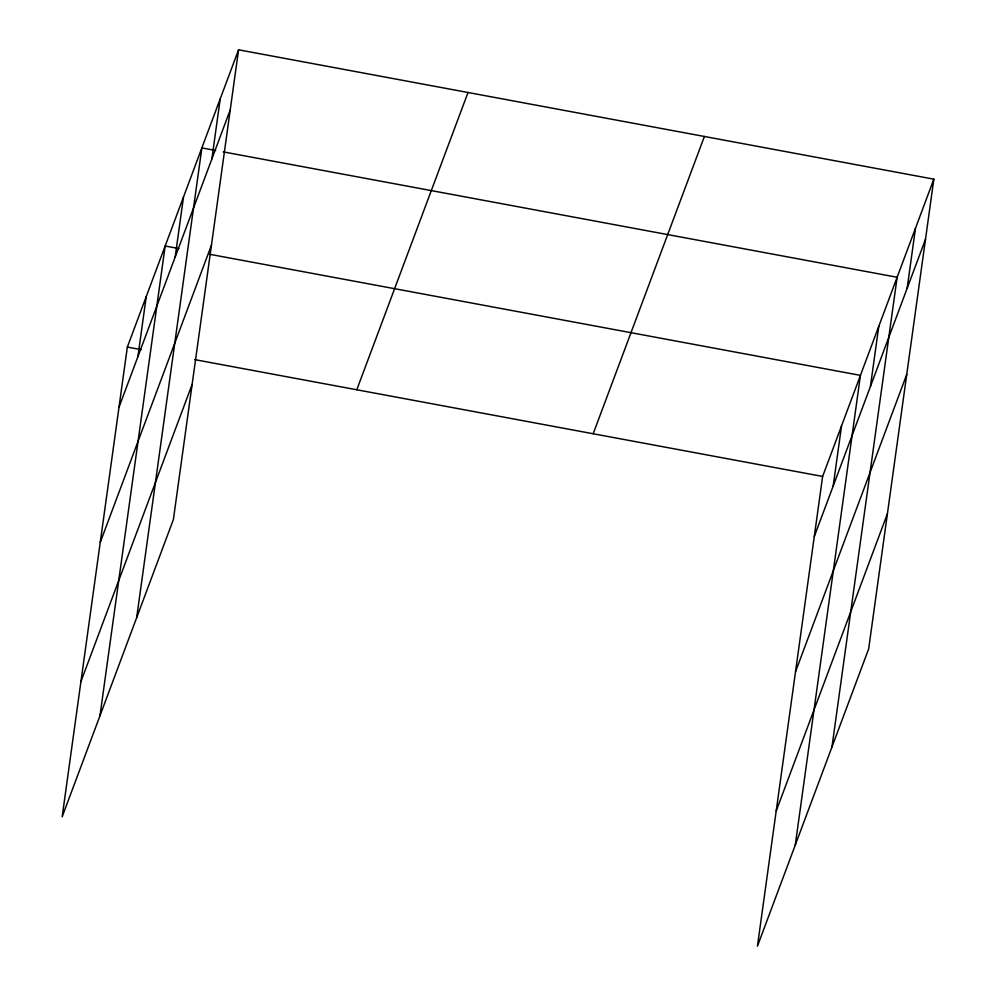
<?xml version="1.0" encoding="UTF-8"?>
<svg xmlns="http://www.w3.org/2000/svg" width="996" height="996" viewBox="0 0 996 996"><rect width="100%" height="100%" fill="white"/><g stroke="black" fill="none" stroke-linecap="round" stroke-linejoin="round"><path stroke-width="1.49" d="M238.567 49.8L127.339 347.081L62.163 816.832L173.379 519.551L238.567 49.8L933.837 179.168L868.661 648.919L757.433 946.2L822.621 476.449L933.837 179.168M137.909 356.668L146.25 296.547M99.974 715.763L165.162 246L178.919 248.564M175.172 257.08L183.513 196.947M136.676 617.657L201.864 147.906L215.622 150.458M211.862 158.974L220.216 98.853M833.191 486.036L841.533 425.915M795.256 845.131L860.432 375.368L209.521 254.254M870.442 386.448L878.783 326.315M831.959 747.025L897.135 277.274L223.278 151.89M907.144 288.342L915.486 228.221M118.997 407.202L230.213 109.921M100.247 542.384L211.463 245.103M80.913 681.65L192.141 384.381M356.792 389.772L468.008 92.491M593.18 433.758L704.396 136.477M814.28 536.57L925.496 239.289M795.518 671.752L906.734 374.471M776.195 811.018L887.411 513.749M127.339 347.081L141.108 349.633M194.643 359.606L822.621 476.449"/></g></svg>
